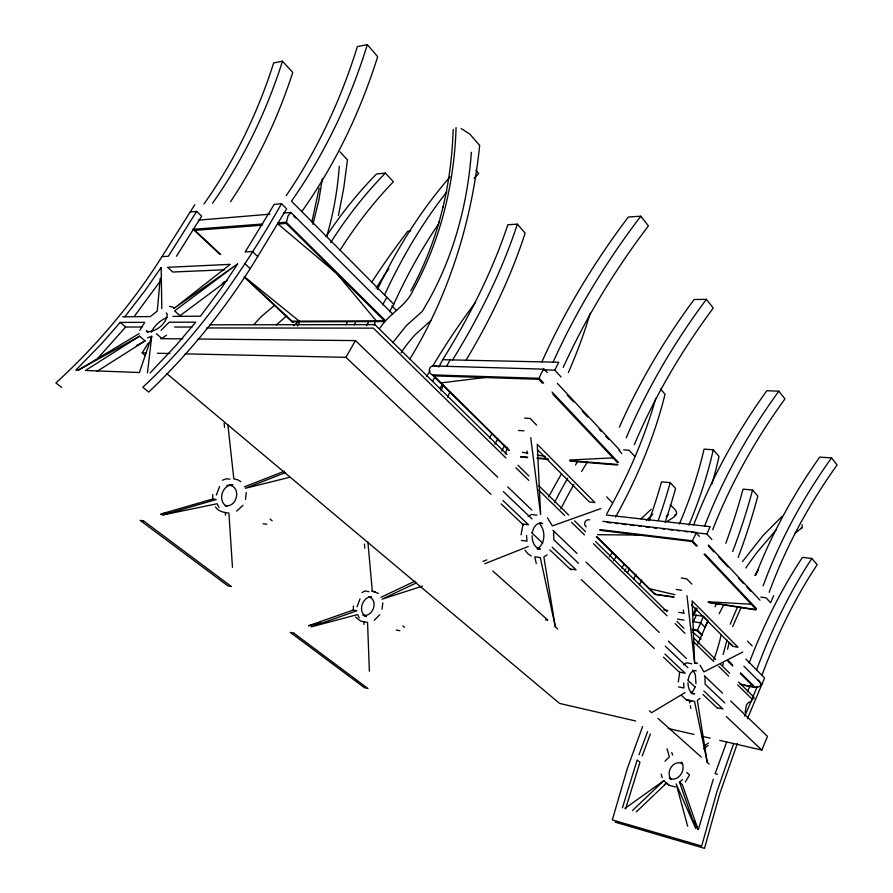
<?xml version="1.0" encoding="UTF-8"?>
<svg xmlns="http://www.w3.org/2000/svg" width="893" height="893" viewBox="0 0 893 893"><rect width="100%" height="100%" fill="white"/><g stroke="black" fill="none" stroke-linecap="round" stroke-linejoin="round"><path stroke-width="1.34" d="M543.792 369.155L434.98 365.985C429.042 364.567 427.088 372.426 432.257 374.87L508.586 450.184M161.131 513.944L212.646 499.042L212.768 494.577M299.233 321.145L244.816 277.053L291.978 321.167L384.425 320.821L286.162 223.417L288.037 215.883L290.85 212.434L392.764 314.057M246.289 492.478L245.508 499.366M308.766 625.692L353.26 610.053L353.438 605.99M382.807 602.92L382.025 609.193M456.066 127.643C454.783 168.944 447.036 210.123 432.312 248.779A369.043 292 72.4 0 1 413.392 289.578C406.661 306.042 389.058 313.376 379.838 328.289M695.982 683.77L695.312 674.461L692.767 670.107M678.267 681.928L679.774 672.161L685.143 673.222L664.928 654.067M339.284 166.198C337.621 189.896 333.469 213.405 326.749 236.198M160.249 278.203L157.268 311.132L150.292 316.58L122.709 316.803M471.359 152.29C468.758 188.267 461.257 223.92 448.52 257.675A367.548 289.633 73.5 0 1 429.745 298.53L422.356 311.311L406.293 325.632L392.719 342.745M521.054 534.818L523.03 524.091L528.522 524.771L502.904 500.482M751.973 700.101L751.225 701.753L748.613 702.411L746.47 704.666L745.13 712.447M147.468 372.827L151.732 336.281L147.468 337.878M322.34 178.79L318.779 200.568L312.918 224.344M319.214 188.066L311.869 222.056M338.447 215.492L343.772 187.865L347.455 159.847L339.943 151.821M442.973 207.321C448.956 182.083 452.316 156.264 453.131 130.345L453.343 129.507M688.213 679.64C688.894 676.001 690.479 671.335 694.609 670.554L696.306 670.833M721.231 634.588L719.959 639.968A131.885 83.562 -81.3 0 1 713.853 659.626M726.958 640.08L723.163 654.457M727.594 649.267L729.168 642.592M216.34 495.046L219.589 486.562M357.077 606.704L360.013 598.879M439.077 222.145L443.174 206.562M698.426 829.284L713.284 779.243M625.591 808.868L639.957 762.332L637.178 759.976L622.443 807.741M532.395 532.384C533.032 527.607 537.195 521.345 542.698 523.644L540.042 522.863M439.278 221.397C432.312 245.519 422.847 268.916 410.769 290.928M654.681 593.465L654.48 594.28L673.69 597.205M151.732 336.281L139.42 372.526L85.46 370.483L139.565 336.181L145.101 340.88L97.024 371.343M542.408 383.164L538.758 379.302L540.845 374.1L543.792 368.831L547.32 372.604M722.671 665.575L723.419 663.443M639.031 754.708L647.592 731.624M642.223 755.902L650.35 734.035M737.328 743.556L719.658 794.033L704.488 848.35L615.177 822.152M726.634 741.971L715.148 773.729L717.492 774.309M733.678 743.59L716.912 791.633L701.686 846.051L612.319 819.919L627.377 768.393L642.614 726.511M719.747 740.375L761.829 750.075L767.5 736.39L730.563 700.916M732.673 626.629L740.833 608.088M730.217 624.196L734.448 614.083A225.203 121.582 -80.1 0 1 737.797 606.727M695.279 686.806L692.711 691.55L691.015 692.923M744.773 716.175L757.186 686.762M747.419 718.709L764.575 677.954L745.867 659.101M747.441 691.74L750.142 685.377M773.673 595.664L770.648 602.742L766.094 597.841L760.803 597.06M697.813 644.009L707.903 621.137M703.472 616.371L707.848 620.78L704.979 627.277L700.592 622.89L703.472 616.371L692.254 614.551M693.437 621.695L696.328 615.21M711.877 539.428L706.843 534.014L710.158 526.68L606.414 515.038M409.72 359.299C449.268 294.657 472.006 220.593 479.664 145.414L469.818 134.084L461.156 128.503M151.341 332.185C154.433 325.465 160.461 320.14 167.304 317.428M139.9 330.287L144.722 322.34L120.198 322.418L101.936 343.314L75.849 370.115L78.204 370.204L139.565 336.181M543.603 369.847L554.754 370.149L558.784 362.257L442.716 359.712L438.742 367.034M446.801 366.007L450.105 359.868M714.947 606.771L716.789 603.367M389.527 311.746L393.757 304.223A457.049 289.499 -83.1 0 1 438.764 223.663M382.606 304.826L386.87 297.28M185.13 353.851L345.937 357.345L355.436 340.59L497.725 477.264M297.358 326.034L299.456 322.429M624.52 571.129L625.915 568.819M257.697 256.548L286.631 208.828L281.518 203.716L274.218 204.374L245.195 251.926L252.429 251.525L257.697 256.548C227.548 306.266 190.789 351.954 148.718 392.083L142.824 387.249C199.373 334.663 243.443 270.479 281.518 203.716M754.786 575.405L758.481 569.667M145.358 355.604L142.154 352.914L148.327 342.979M176.49 256.246L201.673 216.162L196.639 211.395L190.209 211.976M196.639 211.395L168.342 256.269L161.99 256.626C132.521 303.24 96.678 345.781 55.902 382.907L61.639 387.417M161.99 256.626L194.83 204.664M237.65 263.993L221.732 287.691L200.467 316.178L172.862 316.401M599.873 530.319L692.008 541.526L696.518 532.451L602.898 521.345M160.16 281.284L134.296 316.356M160.997 267.632L145.503 289.968L124.797 316.781M742.474 561.608L762.734 535.9L782.045 516.377M609.461 556.752L612.453 552.544M664.984 761.193L669.359 756.795L667.015 748.78M685.322 781.967L689.552 774.934L686.795 772.534M692.354 629.922L697.12 630.737L700.893 622.611M379.737 614.663L374.234 620.322M674.025 596.892L654.591 594.247L596.312 536.749M242.963 505.259L236.656 511.164M253.936 324.539L261.191 316.635L274.307 305.562M141.998 327.028L125.634 327.017L97.962 358.093M776.285 529.728L757.331 552.041A316.792 166.958 -79.2 0 0 745.856 567.97M666.825 521.534C678.144 514.87 680.109 513.308 670.208 504.936M150.124 372.928L176.959 344.385L195.734 322.161L169.134 322.25L160.997 330.354M646.264 520.574L652.738 514.223M640.951 518.945L651.164 509.256M632.434 810.576L663.834 780.672L669.047 785.282L675.409 786.956M636.251 811.927L666.613 783.027L664.392 784.612M276.428 324.885L286.731 315.754M687.655 826.237L676.135 783.875L695.759 828.537L679.517 782.168L682.553 779.589M293.451 325.722L298.731 321.603M699.945 698.326L697.333 700.48L707.245 762.388L709.165 764.107M795.205 533.099L802.238 527.596L802.081 524.704M666.267 516.299L668.187 514.759M431.152 320.308L415.267 334.618A148.249 106.01 -85.5 0 0 401.08 352.768M683.815 664.85L686.46 662.762L691.818 663.789M227.324 280.458L180.029 315.698L174.593 310.909L237.426 264.004L174.046 308.409L230.282 264.339L167.605 267.32L172.829 272.03L224.668 269.764M703.572 748.825L708.071 745.543M166.533 335.121L161.89 338.469L156.342 333.714M624.899 808.444L663.834 780.672M222.39 283.193L224.656 281.608M293.395 321.837L292.413 322.217L244.068 276.93M703.729 746.146L708.417 743.155M547.163 554.888L543.848 556.942L555.323 626.797L557.745 628.962M537.162 548.849C545.668 543.904 545.668 530.431 539.506 523.577M78.204 370.204L139.141 333.614M685.076 692.588L651.555 712.692L649.445 710.817M528.198 516.467L531.558 514.502L537.05 515.138M136.707 345.524L145.101 340.88M676.403 514.48L674.695 514.937M742.742 652.046L703.93 671.916L700.023 665.185M416.339 582.917L382.126 599.158L422.389 586.121M380.976 597.283L415.022 581.164M361.944 592.528L365.27 591.021L368.932 591.691M801.802 527.942L800.552 528.355M484.676 563.751L528.343 546.46M482.99 561.384L486.841 559.866M285.637 472.542L245.408 488.281L290.024 477.219M244.392 486.83L284.577 471.136M222.413 480.222L226.264 478.771L229.869 479.184M600.855 508.597L552.354 525.899L547.442 517.851M160.974 514.502L163.307 514.859L216.218 499.522L212.646 499.042M308.788 625.803L320.743 622.633M161.153 514.044L167.873 512.671M163.307 514.859L217.144 503.752L219.031 507.447M230.528 201.718A904.285 655.696 45.2 0 0 292.748 72.411L282.467 61.226L273.649 62.945A907.243 655.473 44.4 0 1 203.972 203.984M301.823 211.563A990.292 701.351 48 0 0 377.672 56.639L367.313 44.65L357.356 46.592A993.641 701.652 47.1 0 1 286.218 195.612M441.086 382.907L484.598 377.538M340.043 250.274A434.69 291.341 -83 0 1 393.389 181.781L385.385 173.075L376.489 174.012A435.851 295.159 -83.1 0 0 326.023 236.723M226.286 505.806C237.594 506.521 241.255 486.73 229.244 485.2M198.313 220.158L269.842 214.186M283.416 213.047L290.85 212.434M226.855 485.401L232.95 484.91C221.977 484.285 216.887 502.011 227.324 506.51L225.114 505.717M219.622 254.081L193.134 229.311L262.709 223.987M277.946 222.815L286.195 222.178L385.385 320.576M193.134 229.311L194.864 230.327L262.129 225.237M286.162 223.417L278.058 224.031L336.806 273.615L376.254 320.844M410.601 230.997L407.822 231.175A663.309 435.215 -36.1 0 0 371.521 282.534M466.034 360.247A435.192 201.918 -48.1 0 0 525.106 233.073L517.348 224.143L507.849 224.746A433.507 197.788 -48.1 0 1 442.716 359.712M563.226 367.436A882.998 625.457 -18.9 0 1 648.418 225.873L640.783 216.206L628.326 217.01A880.141 618.313 -20.2 0 0 541.906 361.877M569.823 460.018L612.978 457.875M537.608 549.173L540.354 549.083C534.26 548.235 532.105 541.069 532.083 535.755M589.67 519.815C585.35 518.777 582.738 524.213 586.232 526.948M634.32 444.647A817.631 608.959 -14.9 0 1 713.273 308.052L706.385 299.334L694.095 299.523A814.74 603.601 -16.3 0 0 619.34 427.245M384.983 321.547L292.123 321.86L291.978 321.167M210.067 324.829L374.837 324.617M174.637 327.039L191.95 327.05M206.785 327.954L373.386 328.144L505.963 457.997M368.976 596.703L371.477 596.714C362.167 596.926 357.3 612.33 366.297 616.561L362.893 615.177C372.448 617.688 378.744 601.302 369.669 597.049M160.729 338.659L182.831 338.882M198.112 339.027L355.436 340.59M597.573 534.695L638.997 535.074M142.154 352.914L146.318 353.003M157.402 353.248L169.882 353.516M543.603 383.075L539.093 378.297L432.257 374.87L433.965 375.875L538.758 379.302M712.681 529.739A752.219 585.094 -9.6 0 1 784.958 398.892L778.863 391.167L766.819 390.743A749.227 581.477 -11.1 0 0 693.716 524.827M691.874 693.649L694.553 693.794C689.34 693.414 688.068 686.94 687.978 682.676M524.604 418.136L530.118 418.449L536.648 425.135M708.305 601.793L751.225 604.215M518.431 430.448L523.934 430.806M711.9 484.062A382.182 228.954 -48.7 0 0 719.032 456.412L713.261 449.771L704.052 449.134A380.719 225.482 -48.8 0 1 679.339 524.057M769.174 592.338A708.774 564.309 -5 0 1 837.098 464.974L831.539 457.919L819.718 457.104A705.716 561.797 -6.6 0 0 755.668 575.416M623.604 449.815L629.063 450.217L634.744 456.334M520.697 456.569L527.506 457.116M537.039 457.897L547.945 458.79M569.779 460.565L617.956 464.494M520.664 457.082L527.573 457.651M537.251 458.444L548.302 459.348M570.415 461.156L617.219 464.996M665.073 522.349A511.265 394.315 88.2 0 0 675.577 488.438L670.219 482.633L661.523 481.852A508.72 395.331 87.6 0 1 649.099 520.775M738.143 557.444A542.364 398.914 89 0 0 757.822 496.05L752.587 490L743.054 489.141A539.562 400.343 88.5 0 1 725.797 543.279M752.542 698.929L754.06 698.505L753.804 697.009L738.544 681.995M607.184 522.405L611.281 522.885M615.389 523.354L618.123 523.678M622.22 524.158L626.317 524.626M630.425 525.106L634.521 525.586M638.629 526.066L641.353 526.379M645.46 526.859L649.557 527.339M653.654 527.819L656.388 528.131M661.858 528.768L664.593 529.091M668.69 529.571L672.797 530.04M676.894 530.52L679.629 530.844M685.098 531.48L687.833 531.793M691.908 532.273L706.843 534.014M599.906 529.582L692.477 540.812L697.243 545.869M761.93 675.287A366.777 180.219 -79.2 0 1 817.195 564.689L811.849 558.505L802.494 557.355A367.112 182.552 -79.3 0 0 749.171 662.919M521.49 540.432L526.982 541.169L526.557 535.532M681.448 695.323L686.349 699.878L694.531 701.407L707.245 762.388M215.447 506.945C218.461 511.443 223.864 512.604 228.909 513.04L232.47 567.323M681.281 578.028L686.661 578.798L691.818 584.089M263.1 523.722L266.717 524.258M570.627 569.064L576.097 569.868L552.187 547.208M676.247 589.436L681.616 590.251M708.16 602.172L756.338 609.618L704.13 554.363M709.276 602.719L755.445 609.863M663.812 609.908L667.875 610.566M678.713 612.341L684.127 613.223M677.541 619.039L683.96 620.11M692.455 621.528L700.592 622.89M692.153 629.275L697.533 630.19L702.434 635.057M686.985 595.676L694.631 662.963L697.433 663.443L694.754 662.93M169.592 306.377L172.349 306.868L174.146 308.453M545.656 619.742L547.867 620.144L492.824 571.018M378.364 593.41L372.325 591.211L367.883 541.895M522.349 452.26L527.763 453.253M537.229 454.995L545.344 456.49M371.879 591.133L375.54 591.802M434.98 365.985L436.878 366.342M740.453 684.016C743.322 685.422 769.107 692.164 758.045 679.807M740.185 684.228L754.953 687.141L740.453 672.764M353.26 610.053L356.899 610.767L311.043 626.931L357.613 614.563L359.176 617.811M678.624 686.907L683.993 688.012L683.636 683.022M396.191 629.989L399.841 630.737M686.349 699.878L691.718 701.005M717.57 707.87L722.884 708.997L703.885 690.981M635.582 720.964L559.565 703.427L166.712 373.531M668.165 728.476L693.961 734.426M702.099 736.301L710.248 738.176M649.613 588.766L674.885 594.693M682.073 763.638C673.835 759.34 665.519 771.731 670.788 778.584M671.223 779.355L669.136 778.16C677.988 782.882 687.018 769.442 681.27 762.086L682.799 764.017M240.909 481.684L237.583 479.731L233.81 478.882L227.905 424.934M531.223 555.993L527.886 553.749L525.028 550.244M270.088 519.134L272.119 520.764M402.832 625.926L404.551 627.31M692.421 632.01L701.072 639.053M666.267 782.927L669.047 785.282M120.198 322.418L125.634 327.017M679.517 782.168L682.285 784.545L698.103 829.564M657.94 718.396L701.329 757.119M166.21 312.952L167.237 313.901C167.136 323.087 156.398 332.073 147.367 331.671L146.385 330.689L147.981 332.464M194.864 230.327L220.66 254.46M345.937 357.345L490.994 494.32M501.129 503.898L523.454 524.972M531.569 532.63L542.721 543.167M549.82 549.876L571.129 569.991M581.276 579.568L654.312 648.541M663.432 657.159L679.662 672.485M687.777 680.153L694.877 686.851M702.992 694.52L717.202 707.926M726.333 716.543L761.829 750.075M244.872 263.647L250.174 268.648M503.339 491.574L532.049 518.967M578.508 563.316L553.794 539.729L553.66 531.089M665.229 646.074L687.889 667.696M724.781 702.891L705.124 684.138L704.979 676.436M507.76 486.908L531.848 510.037M552.923 530.286L577.012 553.426M586.042 562.099L659.302 632.467M668.344 641.141L686.404 658.498M704.465 675.845L722.537 693.202M515.897 467.731L528.823 480.401M538.769 490.134L564.622 515.451M571.576 522.271L584.502 534.929M593.454 543.703L667.038 615.768M674.985 623.56L684.931 633.293M693.872 642.056L713.764 661.534M718.731 666.401L728.677 676.146M737.629 684.909L751.549 698.549M374.96 324.717L507.045 454.504M517.973 465.242L528.902 475.98M538.836 485.747L568.64 515.038M574.601 520.898L585.529 531.636M595.464 541.404L667.004 611.694M676.939 621.461L683.893 628.292M693.828 638.06L715.684 659.536M720.662 664.414L729.603 673.199M433.965 375.875L509.456 450.407M596.714 536.537L654.848 593.934M727.884 660.295L732.718 665.095M697.12 630.737L701.92 635.492M727.895 661.244L732.785 666.089M740.61 673.835L753.458 686.572M293.775 215.972L295.706 217.914M743.88 666.189L761.93 684.239M391.915 305.931L396.369 310.407M393.757 304.223L291.486 201.159A1004.435 707.156 47.4 0 0 367.313 44.65M729.291 642.402L732.215 645.349M537.608 449.782L589.458 502.011L594.917 502.592L537.24 444.267L540.622 514.602L530.721 437.67M691.662 604.974L732.695 646.309L737.998 647.246L692.142 600.889L694.631 662.963M606.66 496.854L612.498 502.837M747.519 641.129L752.196 645.929M552.867 394.237L617.431 462.585M692.008 541.526L696.227 546.003M552.019 391.982L618.458 462.384M704.8 553.861L756.304 608.434M567.155 395.03L573.596 401.906M582.236 411.137L587.773 417.064M599.192 429.276L601.078 431.286M605.744 436.275L608.613 439.345M618.983 450.429L621.829 453.465M696.83 533.646L699.353 536.336M708.249 545.857L713.909 551.907M718.843 557.176L728.063 567.022M738.533 578.229L743.143 583.162M746.916 587.192L750.689 591.222M557.411 383.398L619.82 450.172M708.439 544.987L760.032 600.185M554.754 370.149L561.094 376.98M355.537 617.074L360.683 621.115L367.548 622.388L369.378 671.19M660.53 389.047L665.028 394.226A397.095 222.759 -48.5 0 1 615.601 517.036M476.002 170.295L478.67 173.376A457.049 289.499 -83.1 0 0 474.239 178.243M694.062 820.656L697.991 829.586M671.715 752.52L672.697 755.087M661.244 774.097L662.115 777.658M555.323 626.797L540.287 557.589L534.795 556.808L536.269 563.572M689.173 700.268L689.742 702.97M690.3 705.671L690.869 708.372M526.993 450.987L527.35 453.722M683.335 609.908L683.647 612.654M224.143 423.282L224.589 427.423M364.444 544.071L364.824 548.179M225.326 512.526L225.505 515.306M363.909 621.651L364.009 624.43M161.198 267.632L161.789 308.587M330.667 242.572A438.229 295.07 -83.1 0 1 385.385 173.075M384.559 294.958A460.877 293.351 -83.2 0 1 446.868 191.794M377.471 289.343A458.243 293.63 -83.2 0 1 449.994 176.948M282.467 61.226A915.995 660.329 44.7 0 1 212.579 203.169M426.709 376.388A622.533 439.624 -34.5 0 1 430.024 370.673M432.714 366.119A622.533 439.624 -34.5 0 1 475.132 302.85M354.197 324.851A666.156 438.452 -35.7 0 1 355.537 322.462M376.087 288.138A666.156 438.452 -35.7 0 1 385.955 272.979M386.725 271.818A666.156 438.452 -35.7 0 1 388.835 268.693M366.465 325.722A661.289 439.144 -35.5 0 1 368.508 322.161M345.825 324.84A663.309 435.215 -36.1 0 1 347.176 322.473M432.48 381.289A624.988 442.526 -34 0 1 435.07 376.679M439.959 388.634A620.758 442.716 -33.8 0 1 442.526 384.046M375.015 322.641A376.065 168.297 -49.6 0 1 374.089 324.974M553.113 362.123A891.114 627.053 -19.3 0 1 640.783 216.206M517.348 224.143A437.28 200.579 -48.1 0 1 452.584 359.924M590.173 313.186A417.265 212.612 -48.3 0 1 568.406 372.47M626.272 437.693A824.284 610.946 -15.4 0 1 706.385 299.334M548.726 496.832A556.462 437.972 -30.4 0 1 561.485 473.904M554.497 502.625A558.393 440.204 -29.7 0 1 567.669 478.268M575.449 465.097A558.393 440.204 -29.7 0 1 577.637 461.525M560.815 508.831A555.111 439.78 -29.4 0 1 573.886 484.542M581.622 471.415A555.111 439.78 -29.4 0 1 587.471 461.971M494.867 444.312A590.016 442.749 -32.1 0 1 497.881 438.697M501.743 451.054A586.299 442.593 -31.8 0 1 504.735 445.462M489.543 438.083A587.862 440.182 -32.7 0 1 491.384 434.746M443.218 385.129A365.248 178.354 -49.8 0 1 441.019 390.922M449.882 391.703A363.808 179.203 -49.8 0 1 447.706 397.485M507.592 447.382A351.317 186.023 -50.1 0 1 505.349 453.856M704.644 526.055A757.521 587.348 -10.1 0 1 778.863 391.167M655.696 398.434A398.825 221.966 -48.5 0 1 606.782 513.788M713.261 449.771A383.778 228.351 -48.7 0 1 688.86 525.117M763.124 585.763A713.25 566.664 -5.6 0 1 831.539 457.919M756.594 669.906A368.776 181.926 -79.3 0 1 811.849 558.505M697.154 608.669A539.562 400.343 88.5 0 1 693.95 614.819M752.587 490A543.234 400.801 88.6 0 1 732.673 551.517M629.621 568.216A508.72 395.331 87.6 0 1 627.332 573.06M670.219 482.633A511.968 395.967 87.7 0 1 658.241 520.474M635.995 574.322A511.968 395.967 87.7 0 1 633.662 579.177M641.754 579.992A511.265 394.315 88.2 0 1 639.444 584.837M692.633 614.719A354.287 186.972 -78.9 0 1 695.993 607.809M719.144 613.759A316.792 166.958 -79.2 0 1 723.966 604.449M613.446 560.771A296.554 172.405 -78.5 0 1 616.416 556.506M621.729 568.216A210.569 125.366 -79.6 0 1 623.85 564.789M143.55 520.909L140.089 520.362L227.916 585.864L231.454 586.567L143.55 520.909M293.886 633.193L290.314 632.389L364.4 687.643L367.994 688.548L293.886 633.193"/></g></svg>
